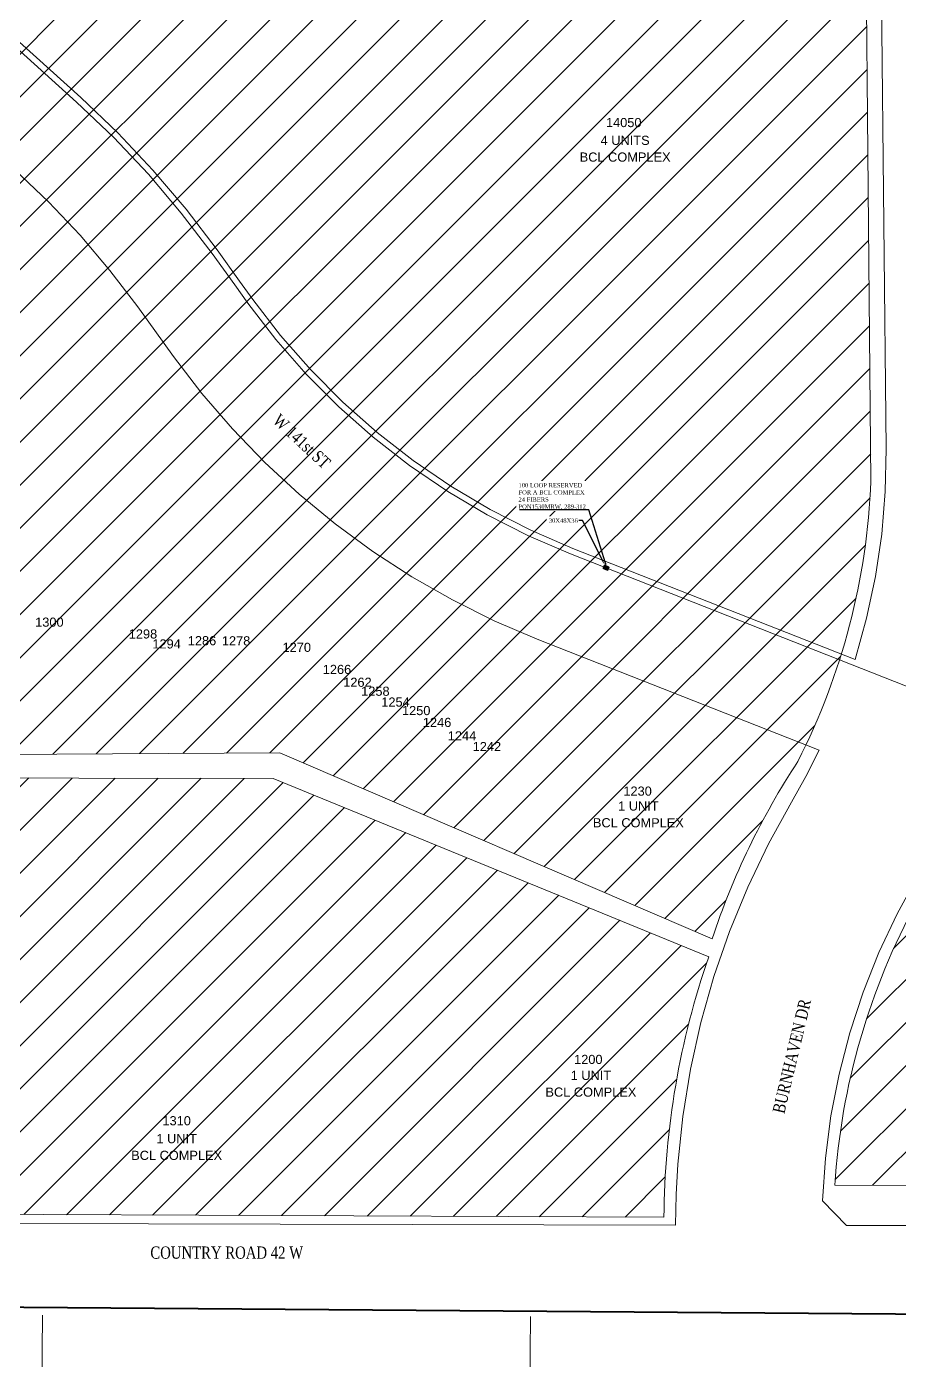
# Model space of a CAD drawing. Header units: feet. Extents: x 865220 to 5618803, y -2240498 to 1935234.
# Drawn here: x 2807577 to 2808292, y 965513 to 966606 of the extents above; entities that cross this region are included whole.
import ezdxf
from ezdxf import colors
from ezdxf.entities.mleader import LeaderData, LeaderLine
from ezdxf.enums import TextEntityAlignment as Align
from ezdxf.lldxf.tags import DXFTag
from ezdxf.math import Vec2, Vec3

# ---------------------------------------------------------------- set-up
doc = ezdxf.new("R2010")
doc.units = ezdxf.units.FT
doc.header["$LTSCALE"] = 0.015
doc.header["$MEASUREMENT"] = 0
for name, color, linetype in [('144B', 112, '144B'), ('Dakota County Addresses', 7, 'Continuous'), ('Dakota County Parcels', 7, 'Continuous'), ('DETAIL', 7, 'Continuous'), ('NOTES', 7, 'Continuous'), ('STREET NAME', 7, 'Continuous'), ('TELEPHONE STRUCT-PROP', 6, 'Continuous')]:
    doc.layers.add(name, color=color, linetype=linetype)
doc.layers.add('RUNNING LINE (UNDERGROUND)', color=10, linetype='Continuous', lineweight=40)
doc.layers.add('WORK BOUNDARY', color=110, linetype='Continuous', lineweight=40)
doc.styles.add('Dimensions 100', font='arial.ttf')
doc.styles.add('Line', font='txt.shx', dxfattribs={"height": 3})
doc.styles.get("Standard").update_dxf_attribs({"font": 'times.ttf'})
doc.styles.add('Utilities', font='arial.ttf', dxfattribs={"height": 2.5})
tags = doc.linetypes.add('144B', pattern='A,80,-5,["144B",Line,S=1.5,R=0,X=0,Y=-1.5],-24', length=109).pattern_tags.tags
tags[6] = DXFTag(74, 10)

# ---------------------------------------------------------------- blocks, each defined once
blk = doc.blocks.new('ACMAP_ANN_TEMPLATE_Dakota County Addresses')
at = {"layer": 'Dakota County Addresses', "style": 'Dimensions 100'}
blk.add_attdef('DakotaCountyAddress', text='', height=50, dxfattribs=at).set_placement((0, 0), align=Align.CENTER)
blk = doc.blocks.new('NEW HH')
at = {"ltscale": 40, "true_color": 0xffffff}
h = blk.add_hatch(color=7, dxfattribs=at)
h.dxf.hatch_style = 1
h.paths.add_polyline_path([(-0.06105542969374866, -0.03052771484690631, 0.4142135623730951), (-0.04579157227031772, -0.04579157227033726), (0.04579157227026798, -0.04579157227033726, 0.4142135623730951), (0.06105542969369893, -0.03052771484690631), (0.06105542969369893, 0.03052771484699512, 0.4142135623736632), (0.04579157227023838, 0.04579157227042607), (-0.04579157227034732, 0.04579157227024844, 0.414213562372527), (-0.06105542969374866, 0.03052771484681749)])
at = {"layer": 'RUNNING LINE (UNDERGROUND)', "color": 6, "lineweight": 0, "const_width": 0.005, "flags": 128}
blk.add_lwpolyline([(-0.06105542969374866, 0.03052771484681749), (-0.06105542969374866, -0.03052771484690631, 0.414213562373095), (-0.04579157227031772, -0.04579157227033726), (0.04579157227026798, -0.04579157227033726, 0.414213562373095), (0.06105542969369893, -0.03052771484690631), (0.06105542969369893, 0.03052771484699512, 0.414213562373095), (0.04579157227026798, 0.04579157227042607), (-0.04579157227031772, 0.04579157227024844, 0.414213562373095)], format="xyb", close=True, dxfattribs=at)
at = {"layer": 'TELEPHONE STRUCT-PROP', "color": 18, "true_color": 0x000000, "style": 'Utilities'}
blk.add_text('HH', height=0.05, dxfattribs=at).set_placement((-2.486899575160351e-14, -4.440892098500626e-14), align=Align.MIDDLE_CENTER)

msp = doc.modelspace()

# ---------------------------------------------------------------- hatches: boundary and pattern name
at = {"layer": 'NOTES', "lineweight": 5, "ltscale": 100}
h = msp.add_hatch(dxfattribs=at)
h.set_pattern_fill('ANSI31', color=5, scale=200)
h.set_pattern_definition([(45, (0, 0), (-17.67766952966369, 17.67766952966369), [])])
edge = h.paths.add_edge_path()
edge.add_line((2808585.749542497, 966658.3555373785), (2808679.449634509, 966570.9662728074))
edge.add_line((2808679.449634509, 966570.9662728074), (2808784.857523654, 966570.9662728074))
edge.add_line((2808784.857523654, 966570.9662728074), (2808920.712150764, 966667.7198142961))
edge.add_line((2808920.712150764, 966667.7198142961), (2808911.342680349, 966688.0064176193))
edge.add_line((2808911.342680349, 966688.0064176193), (2809026.12003991, 966839.3795811313))
edge.add_line((2809026.12003991, 966839.3795811313), (2809145.105309992, 966908.2000918139))
edge.add_line((2809145.105309992, 966908.2000918139), (2809580.793766121, 966912.1018738628))
edge.add_line((2809580.793766121, 966912.1018738628), (2809575.357425896, 967518.2310643683))
edge.add_line((2809575.357425896, 967518.2310643683), (2809295.049163748, 967522.1328464171))
edge.add_line((2809295.049163748, 967522.1328464171), (2809042.07346251, 967556.4632017848))
edge.add_arc((2808991.39515108, 966235.6022829843), 1321.832764786771, 87.80277410390646, 104.0006846224638)
edge.add_line((2808671.599537674, 967518.1671443891), (2808403.004460508, 967446.3823446825))
edge.add_line((2808403.004460508, 967446.3823446825), (2808407.648786845, 966964.5881665882))
edge.add_line((2808407.648786845, 966964.5881665882), (2808623.944008156, 966965.1288230771))
edge.add_line((2808623.944008156, 966965.1288230771), (2808630.975151855, 966738.8520975511))
edge.add_line((2808630.975151855, 966738.8520975511), (2808608.330020079, 966689.694970397))
edge.add_line((2808608.330020079, 966689.694970397), (2808585.749542497, 966658.3555373785))
edge = h.paths.add_edge_path()
edge.add_line((2808567.775676305, 966371.8901616626), (2808568.955615363, 966038.5820946975))
edge.add_line((2808568.955615363, 966038.5820946975), (2808782.276743706, 966038.5820946975))
edge.add_line((2808782.276743706, 966038.5820946975), (2809009.740977193, 965920.8068701273))
edge.add_arc((2809084.840135579, 966597.9447174174), 681.2896211032133, 263.671374712567, 306.6769033224881)
edge.add_arc((2809559.504230457, 965978.9412968063), 99.28548902990816, 82.81943416599438, 133.0126060106107, ccw=False)
edge.add_line((2809571.914590016, 966077.4481052386), (2809729.525353723, 966057.2893418737))
edge.add_line((2809729.525353723, 966057.2893418737), (2809731.804414094, 965834.8025384338))
edge.add_line((2809731.804414094, 965834.8025384338), (2810136.340323963, 965829.5717534886))
edge.add_line((2810136.340323963, 965829.5717534886), (2810457.062845796, 965805.2022615096))
edge.add_line((2810457.062845796, 965805.2022615096), (2810531.700726, 965807.4154907812))
edge.add_line((2810531.700726, 965807.4154907812), (2810491.814475574, 966235.3890465891))
edge.add_arc((2809026.521784512, 965994.5065961578), 1484.960277383247, 9.33547129354103, 22.10315480643904)
edge.add_line((2810402.349233331, 966553.2604386348), (2810199.739149948, 967067.352849432))
edge.add_line((2810199.739149948, 967067.352849432), (2810185.698413947, 967061.4455780431))
edge.add_line((2810185.698413947, 967061.4455780431), (2809983.864180904, 967561.7818767007))
edge.add_arc((2809631.238872982, 969102.5163701988), 1580.571854501548, 273.00626735926556, 282.8911662963899, ccw=False)
edge.add_line((2809714.132267478, 967524.1196924301), (2809719.789509535, 966815.3989356908))
edge.add_line((2809719.789509535, 966815.3989356908), (2809038.24808931, 966820.5977606464))
edge.add_line((2809038.24808931, 966820.5977606464), (2808936.773330356, 966687.9078743185))
edge.add_line((2808936.773330356, 966687.9078743185), (2808953.136229525, 966664.121652147))
edge.add_line((2808953.136229525, 966664.121652147), (2808567.775676305, 966371.8901616626))
h.paths.add_polyline_path([(2808410.39120228, 966316.1253066829), (2808546.876207792, 966314.5379605389), (2808549.257637305, 966391.460328555), (2808764.308265363, 966550.0591130217), (2808657.181652203, 966550.8527860942), (2808553.228482444, 966658.6991072653), (2808586.616986279, 966697.8687377067), (2808609.628491827, 966739.1051141347), (2808608.836477939, 966874.7086861704), (2808407.277025224, 966873.9150130979)])
edge = h.paths.add_edge_path()
edge.add_line((2809727.52107368, 965824.0719719657), (2810138.646323583, 965815.6292080774))
edge.add_line((2810138.646323583, 965815.6292080774), (2810540.617617053, 965793.1187221531))
edge.add_arc((2809798.096801124, 965733.8114560348), 744.8855710117555, -11.257252958365825, 4.566683305065283, ccw=False)
edge.add_line((2810528.651203139, 965588.3990095325), (2810520.203055001, 965532.120131389))
edge.add_arc((2809474.874432791, 961792.4959499899), 3882.975784951169, 74.38284900860543, 81.42009118477519)
edge.add_line((2810054.170230048, 965632.0164051766), (2809934.489927371, 965637.6440266578))
edge.add_line((2809934.489927371, 965637.6440266578), (2809816.221241283, 965639.7560492961))
edge.add_arc((2809802.020648105, 965705.7405417949), 67.4952598108616, 178.0873182680331, 282.1454387234701, ccw=False)
edge.add_line((2809734.562993078, 965707.9932901703), (2809727.52107368, 965824.0719719657))
edge = h.paths.add_edge_path()
edge.add_line((2809233.929398135, 965909.1468006314), (2809238.201962851, 965652.7637650149))
edge.add_line((2809238.201962851, 965652.7637650149), (2809596.75257657, 965650.2016391915))
edge.add_line((2809596.75257657, 965650.2016391915), (2809591.65028302, 966058.7381947299))
edge.add_line((2809591.65028302, 966058.7381947299), (2809561.311302046, 966060.4453908347))
edge.add_arc((2809560.75206829, 966002.9351852702), 57.51292451675935, 89.44286890032801, 134.1272249415047)
edge.add_arc((2809109.134502949, 966546.0845311029), 649.0481017325648, 281.0855059238174, 309.3546993538018, ccw=False)
edge = h.paths.add_edge_path()
edge.add_line((2808365.246410666, 966005.5434555712), (2808715.020217423, 966005.484862257))
edge.add_arc((2808711.740217836, 965766.0649598278), 239.4423690087203, 68.11422578491818, 89.2151096236596, ccw=False)
edge.add_line((2808800.99413314, 965988.2504379295), (2808929.672144613, 965920.2289269844))
edge.add_arc((2809101.980455216, 966504.6466409494), 609.2899295895605, 253.5725015643616, 281.1286932091126)
edge.add_line((2809219.581554709, 965906.8137213995), (2809219.269059433, 965655.5549374295))
edge.add_line((2809219.269059433, 965655.5549374295), (2808239.391632372, 965656.0316739392))
edge.add_arc((2808797.101281091, 965620.7690085917), 558.8233243532593, 151.3513435713768, 176.3821389866339, ccw=False)
edge.add_arc((2807720.283415867, 966255.6352696265), 691.7536990270547, 327.9636688033466, 338.8056251838435)
edge = h.paths.add_edge_path()
edge.add_line((2807282.676570647, 966470.3349192615), (2807281.857617511, 966007.5516082437))
edge.add_line((2807281.857617511, 966007.5516082437), (2807784.522431745, 966010.6064505714))
edge.add_line((2807784.522431745, 966010.6064505714), (2808138.746602254, 965858.0188074594))
edge.add_arc((2808724.966851274, 965664.5715110418), 617.3135644478199, 146.7012627024384, 161.7375847559311, ccw=False)
edge.add_arc((2807713.800493167, 966255.3256209347), 555.565662213103, 333.0434293461774, 357.7378891236801)
edge.add_line((2808268.933211608, 966233.3968739116), (2808258.211390948, 967401.1243362448))
edge.add_line((2808258.211390948, 967401.1243362448), (2808054.938602067, 967355.2564246745))
edge.add_arc((2808218.314991936, 966862.8097023863), 518.8406490040466, 108.3540171722634, 149.6971811913766)
edge.add_line((2807770.363163054, 967124.60118059), (2807599.002607224, 966763.7089793703))
edge.add_arc((2806967.39212114, 967127.5093487804), 728.8912915616012, 295.629718555754, 330.0585527066319, ccw=False)
edge = h.paths.add_edge_path()
edge.add_line((2807082.625715814, 965634.1976744586), (2808099.285991944, 965629.8111659025))
edge.add_arc((2808764.439138536, 965625.3389567552), 665.1681810463228, 160.8598404453119, 179.6147731549666, ccw=False)
edge.add_line((2808136.041901766, 965843.4343989261), (2807779.069927972, 965989.622054145))
edge.add_line((2807779.069927972, 965989.622054145), (2807301.054525557, 965990.410400552))
edge.add_line((2807301.054525557, 965990.410400552), (2807252.967968073, 965983.4351328479))
edge.add_line((2807252.967968073, 965983.4351328479), (2807052.599230116, 965919.1635940017))
edge.add_arc((2806214.662364474, 965686.8063984793), 869.5562414890323, -3.4685505161942842, 15.49852288563028, ccw=False)
edge = h.paths.add_edge_path()
edge.add_line((2805799.881100421, 966123.7528033319), (2805804.288361377, 965664.4371511729))
edge.add_arc((2805867.205669968, 965669.7101249056), 63.13788064513347, 184.7906494036504, 276.3513670431335)
edge.add_line((2805874.190321802, 965606.9597734234), (2806982.330895918, 965630.7619755894))
edge.add_arc((2805918.207327478, 965635.823164816), 1064.13560439709, 359.7274916146946, 377.8695941349419)
edge.add_line((2806931.006240838, 965962.3548564527), (2807216.982520742, 966057.2254218946))
edge.add_line((2807216.982520742, 966057.2254218946), (2807258.571331635, 966062.5307801485))
edge.add_line((2807258.571331635, 966062.5307801485), (2807263.894527018, 966459.0477163095))
edge.add_arc((2807017.917550738, 967009.7808091906), 603.167980295506, 266.4576355818979, 294.067236832162, ccw=False)
edge.add_arc((2807039.711260682, 965178.2429913284), 1230.939978265244, 92.75014806472348, 102.2324449006382)
edge.add_line((2806778.9018594, 966381.2357952532), (2806388.352807035, 966298.0892192859))
edge.add_arc((2807358.099533773, 962690.2172416956), 3735.926782031435, 105.0447429382237, 110.6642991461357)
edge.add_arc((2805548.245201843, 967591.2370180669), 1488.902463544802, 279.73012644545014, 289.27440977584695, ccw=False)
h.paths.add_polyline_path([(2805252.146924467, 966609.1291635802), (2805648.676489863, 966621.8785360509), (2805652.41565747, 966179.0888617856), (2805630.034530323, 966177.1153324351), (2805633.956884816, 965749.059213321), (2805605.492875495, 965604.8743841101), (2805073.512771707, 965590.162135619), (2805061.734932529, 966120.7991676375), (2805252.130760919, 966145.549516158)])
h.paths.add_polyline_path([(2804003.405027763, 966097.0449054556), (2804010.910302224, 965573.6121877327), (2805044.984108191, 965588.6094127966), (2805037.478833729, 966121.0415308906)])

# ---------------------------------------------------------------- linework, layer by layer
at = {"layer": '144B', "lineweight": 5, "ltscale": 100, "flags": 128}
msp.add_lwpolyline([(2807501.884515483, 966648.8668803376), (2807617.879438271, 966544.013369816), (2807648.107846623, 966515.201605983), (2807676.727114096, 966484.8810864897), (2807703.704849101, 966453.0911797913), (2807729.005500201, 966419.8684198502), (2807747.457713318, 966394.252656367), (2807758.235130166, 966379.2916492673), (2807781.22067898, 966349.4417111593), (2807806.103603539, 966321.049218244), (2807832.735828309, 966294.2907022528), (2807861.010287034, 966269.2737371145), (2807890.813311377, 966246.0988954011), (2807922.025087928, 966224.8593440398), (2807954.520139819, 966205.6404697392), (2807988.167831222, 966188.5195357522), (2808022.760620201, 966173.5965487615), (2808361.762563016, 966040.0307684519), (2808370.743186847, 966068.2662312468), (2808380.155124402, 966105.2601585903), (2808387.605721335, 966143.7491972316), (2808392.806872936, 966182.6056131016), (2808395.741106183, 966221.6986218125), (2808396.39981582, 966260.9743699176), (2808395.96577829, 966304.0624989265), (2808391.951109337, 966701.2229769756), (2808391.546821477, 966741.2166984578), (2808390.420482037, 966862.0070549388), (2808389.521490903, 966951.046581732), (2808564.011993614, 966950.6389759979), (2808568.43872213, 966950.6285800425), (2808594.673854604, 966950.5672939657), (2808610.798346933, 966950.2252954065), (2808653.951966798, 966948.4953337482), (2808865.413651281, 966940.017524911), (2808878.296624111, 966939.5010461829), (2808910.78729282, 966937.2849629181), (2808943.033386562, 966933.2615291673), (2808975.072457341, 966927.4260592844), (2809079.306204911, 966905.4062844557), (2809114.35498327, 966899.2496427683), (2809149.828780454, 966895.5016384842), (2809185.39029718, 966894.1979092197), (2809571.620387902, 966893.2953387746), (2809590.447071592, 966800.7182199445), (2809594.529470432, 966772.9295901221), (2809597.084784094, 966744.9591719594), (2809598.105351788, 966716.8908205007), (2809598.226045182, 966703.3842078943), (2809600.948824244, 966399.4879927423), (2809601.038401545, 966389.4887664963), (2809601.128167953, 966379.4908417698), (2809602.758688061, 966197.4853958834), (2809603.927647007, 966067.0164078895), (2809603.992667778, 966059.6829585296), (2809604.116716386, 966045.2096707199), (2809604.172878996, 966038.9330206674), (2809607.292766341, 965690.2663877618), (2809607.471915078, 965670.2686377552), (2809607.471920925, 965670.2679378551), (2809607.752946715, 965640.3028461616), (2809228.977427699, 965641.7425662302), (2809168.557127404, 965641.9802646408), (2809128.561669553, 965642.1376267943), (2809061.363705704, 965642.4019847357), (2808952.827845416, 965641.6561663165), (2808776.570722228, 965642.030813412)], dxfattribs=at)
at = {"layer": 'Dakota County Parcels', "lineweight": 5}
for p, q in [((2808281.433167957, 966259.7458789956), (2808275.319184358, 966866.285814957)), ((2807668.11857805, 966376.0906508167), (2807697.339762992, 966335.5249627393)), ((2807995.345350202, 966103.7960004669), (2808226.587275542, 966012.6873306085)), ((2808229.186275492, 965643.1948820439), (2808248.787843848, 965623.1581922967)), ((2807568.862117616, 965624.6073621262), (2808108.802917642, 965623.4565969307))]:
    msp.add_line(p, q, dxfattribs=at)
for points in [[(2808255.911028033, 966087.1100555707), (2808024.667796105, 966178.219216944), (2807990.293974648, 966193.0477435116), (2807956.928975577, 966210.0248353344), (2807924.706932073, 966229.0822415475), (2807893.757382424, 966250.1433480282), (2807864.204749298, 966273.1234854471), (2807836.16783949, 966297.9302696225), (2807809.759366347, 966324.4639729459), (2807785.085496604, 966352.6179252763), (2807762.2454236, 966382.2789427724), (2807751.514678757, 966397.1751606737), (2807733.023637312, 966422.8448264871), (2807707.602633595, 966456.2256237094), (2807680.453890755, 966488.217041881), (2807651.653210017, 966518.7297586214), (2807621.281004929, 966547.6785802033), (2807509.251742208, 966648.9096985136)], [(2807668.11857805, 966376.0906508167), (2807645.262699372, 966406.1031541501), (2807620.853351227, 966434.8664169323), (2807594.958692357, 966462.3001228098), (2807567.651028967, 966488.3276680347)], [(2807697.339762992, 966335.5249627393), (2807720.587697419, 966305.1355929126), (2807745.531264492, 966276.1218254913), (2807772.089235445, 966248.5781437878), (2807800.175124237, 966222.594243781), (2807829.697469145, 966198.2547420014), (2807860.560130643, 966175.6389000204), (2807892.662604463, 966154.8203663055), (2807925.900348896, 966135.8669363793), (2807960.165125221, 966118.8403320622), (2807995.345350202, 966103.7960004669)], [(2808255.911028033, 966087.1100555707), (2808265.333650789, 966120.8595974084), (2808272.621591932, 966155.1335426655), (2808277.746170982, 966189.7970121067), (2808280.687221001, 966224.7135936182), (2808281.433167957, 966259.7458789956)], [(2808203.908717271, 965970.184138817), (2808215.687971405, 965991.2009758551), (2808226.587275542, 966012.6873306085)], [(2808203.908717271, 965970.184138817), (2808184.954495822, 965935.8556852948), (2808167.994528431, 965900.4994309929), (2808153.08433071, 965864.2311087709), (2808140.272708688, 965827.169437011), (2808129.60159905, 965789.4357309763), (2808121.105931865, 965751.1535057251), (2808114.813516243, 965712.4480718088), (2808110.744949325, 965673.4461250354), (2808109.317667596, 965648.4690862943), (2808108.802917642, 965623.4565969307)], [(2808307.234215989, 965909.1861917463), (2808290.392767696, 965878.5146162335), (2808275.480988417, 965846.8599364918), (2808262.555999249, 965814.3434091148), (2808251.667310696, 965781.0895921153), (2808242.856632997, 965747.225867783), (2808236.157716342, 965712.8819546488), (2808231.596221591, 965678.1894107324), (2808229.186275492, 965643.1948820439)], [(2808248.787843848, 965623.1581922967), (2808316.620624982, 965623.0136349772), (2808376.613835404, 965622.8858427044), (2808547.827449395, 965622.5208836247)], [(2807589.571896787, 965463.7961662982), (2807589.615710689, 965474.4647573319), (2807589.804035157, 965520.4593646799), (2807589.922808394, 965549.4558759045)], [(2807989.571641868, 965473.6161921595), (2807989.760065027, 965519.6113502283), (2807989.878836587, 965548.6083113488)]]:
    msp.add_lwpolyline(points, dxfattribs=at)
at = {"layer": 'NOTES', "color": 5, "lineweight": 5, "ltscale": 100, "flags": 128}
for points in [[(2807282.676570647, 966470.3349192615), (2807281.857617511, 966007.5516082437), (2807784.522431745, 966010.6064505714), (2808138.746602254, 965858.0188074594, -0.06570263016838938), (2808209.004160752, 966003.4793729174, 0.1081688468699377), (2808268.933211608, 966233.3968739116), (2808258.211390948, 967401.1243362448), (2808054.938602067, 967355.2564246745, 0.1823761747224188), (2807770.363163054, 967124.60118059), (2807599.002607224, 966763.7089793703, -0.1513644737248015)], [(2808365.246410666, 966005.5434555712), (2808715.020217423, 966005.484862257, -0.0923310150577876), (2808800.99413314, 965988.2504379295), (2808929.672144613, 965920.2289269844, 0.1208193519968619), (2809219.581554709, 965906.8137213995), (2809219.269059433, 965655.5549374295), (2808239.391632372, 965656.0316739392, -0.1096537956911342), (2808306.691261451, 965888.6897440313, 0.0473422808463642)], [(2807082.625715814, 965634.1976744586), (2808099.285991944, 965629.8111659025, -0.08201699663513667), (2808136.041901766, 965843.4343989261), (2807779.069927972, 965989.622054145), (2807301.054525557, 965990.410400552), (2807252.967968073, 965983.4351328479), (2807052.599230116, 965919.1635940017, -0.08294893261400939)]]:
    msp.add_lwpolyline(points, format="xyb", close=True, dxfattribs=at)
at = {"layer": 'WORK BOUNDARY', "ltscale": 50, "flags": 128}
msp.add_lwpolyline([(2804166.474979267, 965487.1087544512), (2805906.76915335, 965519.7647253859), (2806966.93143429, 965560.6690119829), (2809646.498270218, 965540.4085117064), (2810561.426670224, 965418.7995157193), (2810895.471527123, 965359.7504678059), (2810780.438392368, 965811.7520335789), (2810612.038477217, 966360.8322885323), (2810098.15796651, 967658.0715696111), (2809877.084346031, 967567.547071778), (2809652.40673519, 967541.6522666558), (2809650.5354325, 967618.4781212832), (2809641.352187821, 968182.8361579448), (2808970.039674946, 968157.4932847272), (2808539.328172647, 967891.8223963033), (2808448.206127808, 967596.3241879481), (2808366.094058883, 967565.8376160215), (2807960.731777274, 967457.9885890081), (2807836.844608498, 967383.1634875301), (2807678.494281859, 967581.9662927471)], dxfattribs=at)

# ---------------------------------------------------------------- block references
at = {"lineweight": 5, "xscale": 40.00000000000001, "yscale": 40.00000000000001, "zscale": 40.00000000000001, "rotation": 157.2128744375166}
msp.add_blockref('NEW HH', (2808051.829005867, 966162.3084310452), dxfattribs=at)
at = {"layer": 'Dakota County Addresses', "lineweight": 5, "xscale": 0.15, "yscale": 0.15, "zscale": 0.15}
for p, values in [((2808066.332685198, 966523.5336001415), {'DakotaCountyAddress': '14050'}), ((2808067.477845856, 966508.938675941), {'DakotaCountyAddress': '4 UNITS'}), ((2808067.477845856, 966495.2203938244), {'DakotaCountyAddress': 'BCL COMPLEX'}), ((2807595.594416372, 966113.952547082), {'DakotaCountyAddress': '1300'}), ((2807672.288943772, 966104.2840270412), {'DakotaCountyAddress': '1298'}), ((2807720.677338503, 966098.758157098), {'DakotaCountyAddress': '1286'}), ((2807691.655403928, 966096.1056504708), {'DakotaCountyAddress': '1294'}), ((2807748.61020092, 966098.6497974109), {'DakotaCountyAddress': '1278'}), ((2807798.338778993, 966093.3129570235), {'DakotaCountyAddress': '1270'}), ((2807831.309820391, 966075.2106416684), {'DakotaCountyAddress': '1266'}), ((2807848.065502482, 966064.6881076817), {'DakotaCountyAddress': '1262'}), ((2807862.785535773, 966057.3487769563), {'DakotaCountyAddress': '1258'}), ((2807879.264127487, 966048.4593118031), {'DakotaCountyAddress': '1254'}), ((2807896.228309469, 966041.4864822899), {'DakotaCountyAddress': '1250'}), ((2807913.330322773, 966031.7591157642), {'DakotaCountyAddress': '1246'}), ((2807933.780636807, 966020.7222215843), {'DakotaCountyAddress': '1244'}), ((2807954.158543982, 966011.9499748882), {'DakotaCountyAddress': '1242'}), ((2808077.691502542, 965975.4424627057), {'DakotaCountyAddress': '1230'}), ((2808078.325878144, 965963.2285135511), {'DakotaCountyAddress': '1 UNIT'}), ((2808078.325878144, 965949.5102314345), {'DakotaCountyAddress': 'BCL COMPLEX'}), ((2808037.297502496, 965755.48921634), {'DakotaCountyAddress': '1200'}), ((2808039.413257234, 965742.4162296855), {'DakotaCountyAddress': '1 UNIT'}), ((2808039.413257234, 965728.697947569), {'DakotaCountyAddress': 'BCL COMPLEX'}), ((2807699.902304909, 965705.2254010972), {'DakotaCountyAddress': '1310'}), ((2807699.893045075, 965690.5640384599), {'DakotaCountyAddress': '1 UNIT'}), ((2807699.893045075, 965676.8457563433), {'DakotaCountyAddress': 'BCL COMPLEX'})]:
    msp.add_blockref('ACMAP_ANN_TEMPLATE_Dakota County Addresses', p, dxfattribs=at).add_auto_attribs(values)

# ---------------------------------------------------------------- texts
at = {"layer": 'STREET NAME', "lineweight": 5, "ltscale": 40, "width": 0.8}
for s, rotation, p in [('W 141st ST', 317.1273904307042, (2807777.89082389, 966281.849698239)), ('BURNHAVEN DR', 76.63215835912746, (2808197.884765925, 965714.2149862277))]:
    msp.add_text(s, height=10, rotation=rotation, dxfattribs=at).set_placement(p)
msp.add_text('COUNTRY ROAD 42 W ', height=10, dxfattribs=at).set_placement((2807678.338779161, 965595.8746972191))

# ---------------------------------------------------------------- next in the draw order: leaders
at = {"layer": 'DETAIL', "lineweight": 5, "ltscale": 5}
ml = msp.add_multileader_mtext('Standard', dxfattribs=at)
ml.set_content('30X48X36', color=256)
ml.set_leader_properties()
ml.build(insert=Vec2(0, 0))
ml.multileader.update_dxf_attribs({"has_text_frame": 1, "text_left_attachment_type": 2, "text_right_attachment_type": 2, "dogleg_length": 3})
ctx = ml.context
ctx.base_point, ctx.char_height, ctx.landing_gap_size, ctx.plane_origin = Vec3(2808004.030967514, 966200.9286890585), 3.5, 1.5, Vec3(2808074.88599901, 966197.8160510752)
ctx.left_attachment, ctx.right_attachment, ctx.text_align_type = 2, 2, 1
notes = []
notes.append((ctx, [(0, (1, 1, 0), (2808032.590448407, 966200.9286890585), (-1, 0), 3, [(0, [(2808050.618087103, 966164.8643183387)], 0, [])])]))
ctx.mtext.insert, ctx.mtext.alignment, ctx.mtext.flow_direction = Vec3(2808016.810707961, 966202.7089702409), 2, 5
ctx.mtext.has_bg_fill, ctx.mtext.bg_color, ctx.mtext.bg_scale_factor, ctx.mtext.bg_transparency, ctx.mtext.use_window_bg_color = 1, -1027028792, 1.5, 0, 1
for ctx, leaders in notes:
    for number, flags, end, landing, length, lines in leaders:
        leader = LeaderData()
        leader.index, (leader.has_last_leader_line, leader.has_dogleg_vector, leader.attachment_direction) = number, flags
        leader.last_leader_point, leader.dogleg_vector, leader.dogleg_length = Vec3(end), Vec3(landing), length
        for number, points, colour, breaks in lines:
            line = LeaderLine()
            line.index, line.vertices, line.color, line.breaks = number, Vec3.list(points), colors.encode_raw_color(colour), breaks
            leader.lines.append(line)
        ctx.leaders.append(leader)

# ---------------------------------------------------------------- next in the draw order: leaders
ml = msp.add_multileader_mtext('Standard', dxfattribs=at)
ml.set_content('100 LOOP RESERVED \\PFOR A BCL COMPLEX\\P24 FIBERS\\PPON1530MRW, 289-312', color=256)
ml.set_leader_properties()
ml.build(insert=Vec2(0, 0))
ml.multileader.update_dxf_attribs({"text_left_attachment_type": 5, "text_right_attachment_type": 5, "dogleg_length": 3})
ctx = ml.context
ctx.base_point, ctx.char_height, ctx.landing_gap_size, ctx.plane_origin = Vec3(2807978.577774114, 966209.8105442125), 3.5, 1.5, Vec3(2808076.742401124, 966195.3298640915)
ctx.left_attachment, ctx.right_attachment = 5, 5
notes = []
notes.append((ctx, [(0, (1, 1, 0), (2808037.680874331, 966209.8105442125), (-1, 0), 3, [(0, [(2808052.474489217, 966162.3781313549)], 0, [])])]))
ctx.mtext.insert, ctx.mtext.flow_direction = Vec3(2807980.077774114, 966231.6710344793), 5
ctx.mtext.has_bg_fill, ctx.mtext.bg_color, ctx.mtext.bg_scale_factor, ctx.mtext.bg_transparency, ctx.mtext.use_window_bg_color = 1, -1027028792, 1.5, 0, 1
for ctx, leaders in notes:
    for number, flags, end, landing, length, lines in leaders:
        leader = LeaderData()
        leader.index, (leader.has_last_leader_line, leader.has_dogleg_vector, leader.attachment_direction) = number, flags
        leader.last_leader_point, leader.dogleg_vector, leader.dogleg_length = Vec3(end), Vec3(landing), length
        for number, points, colour, breaks in lines:
            line = LeaderLine()
            line.index, line.vertices, line.color, line.breaks = number, Vec3.list(points), colors.encode_raw_color(colour), breaks
            leader.lines.append(line)
        ctx.leaders.append(leader)

doc.saveas('drawing.dxf')
